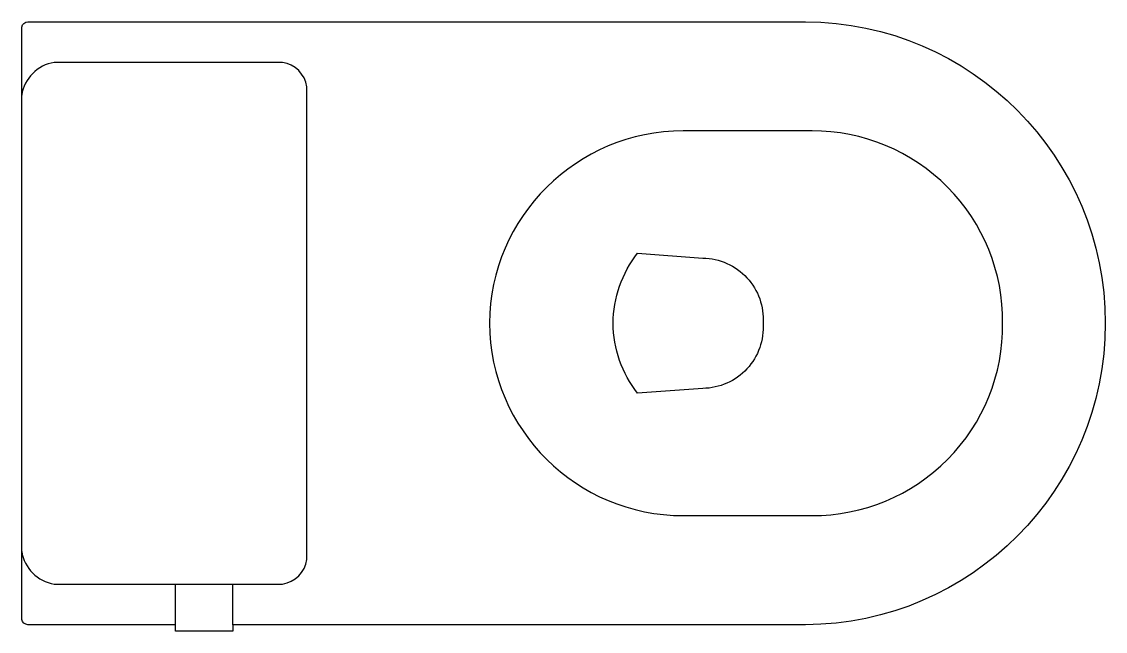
# Model space of a CAD drawing. Header units: centimetres. Extents: x 3 to 69.5, y -18.9 to 18.5.
import ezdxf

# ---------------------------------------------------------------- set-up
doc = ezdxf.new("R2010")
doc.units = ezdxf.units.CM

msp = doc.modelspace()

# ---------------------------------------------------------------- linework, layer by layer
for p, q in [((12.45, -18.5), (12.45, -16)), ((15.95, -18.5), (15.95, -16))]:
    msp.add_line(p, q)
for points in [[(3, 18.172, -0.329256), (3.379, 18.5), (51.1, 18.5, -0.412623), (69.5, 0, -0.412623), (51.1, -18.5), (15.95, -18.5), (15.95, -18.9), (12.45, -18.9), (12.45, -18.5), (3.379, -18.5, -0.329256), (3, -18.172)], [(63.2, 0, 0.418677), (51.501, 11.8), (43.6, 11.8, 0.411784), (31.7, 0, 0.411784), (43.6, -11.8), (51.501, -11.8, 0.418677)], [(48.5, 0, -0.428571), (44.8, -4), (40.8, -4.3, -0.16754), (39.3, 0, -0.16754), (40.8, 4.3), (44.8, 4, -0.428571)]]:
    msp.add_lwpolyline(points, format="xyb", close=True)
msp.add_lwpolyline([(3, -14, 0.324141), (5, -16), (19, -16, 0.333333), (20.5, -14.5), (20.5, 14.5, 0.333333), (19, 16), (5, 16, 0.324141), (3, 14, 0.324141)], format="xyb")

doc.saveas('drawing.dxf')
